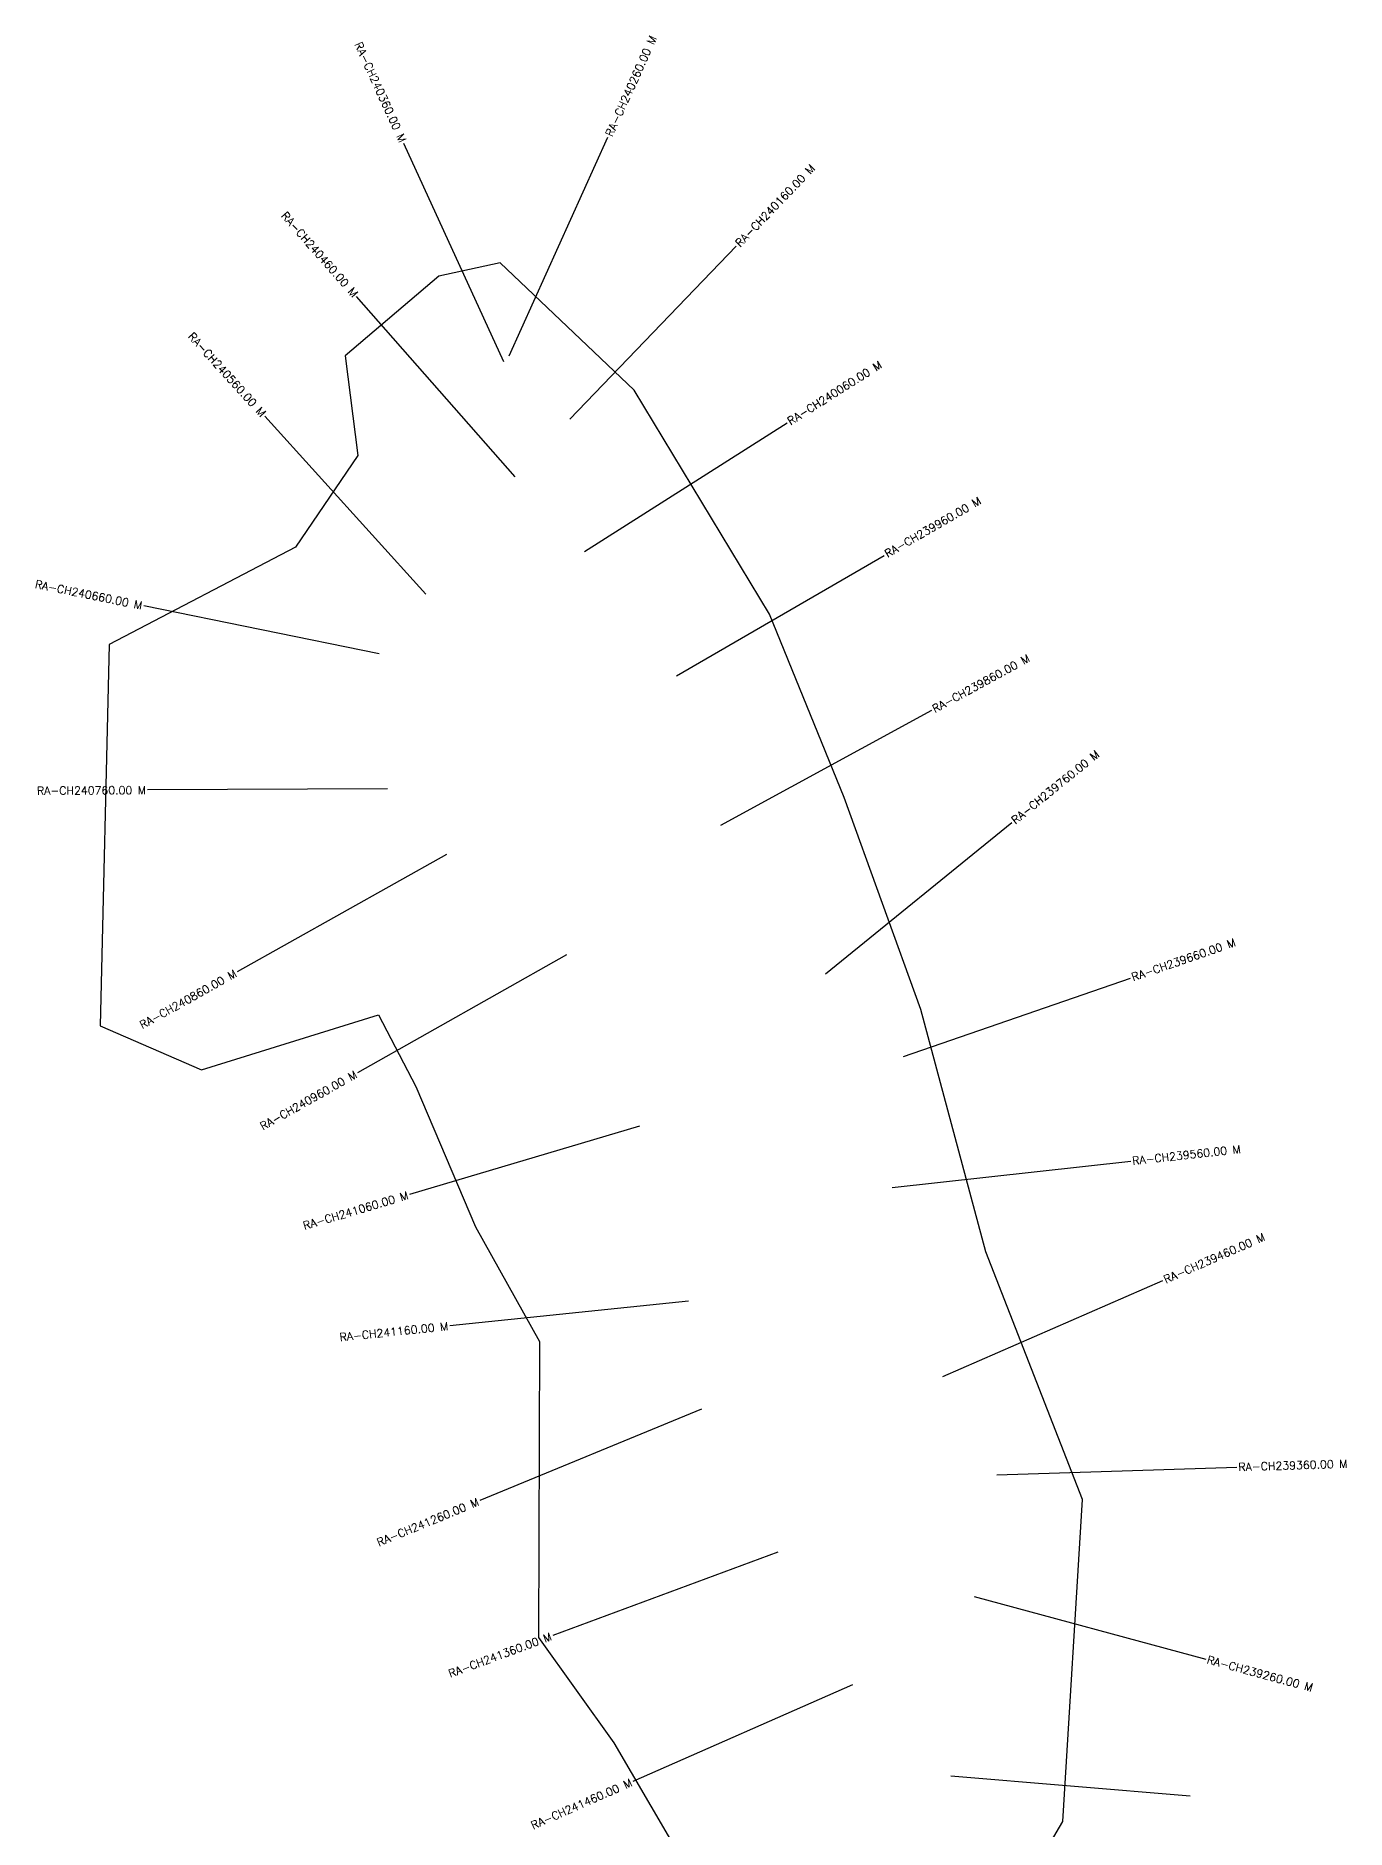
# Model space of a CAD drawing. Header units: metres. Extents: x 278749 to 282138, y 2048779 to 2051441.
# Drawn here: x 278749 to 279568, y 2050320 to 2051441 of the extents above; entities that cross this region are included whole.
import ezdxf
from ezdxf.enums import TextEntityAlignment as Align

# ---------------------------------------------------------------- set-up
doc = ezdxf.new("R2010")
doc.units = ezdxf.units.M
for name, color, linetype in [('CS', 134, 'Continuous'), ('CSMark', 6, 'Continuous'), ('VILLAGE BOUNDRY', 10, 'Continuous')]:
    doc.layers.add(name, color=color, linetype=linetype)
doc.styles.get("Standard").update_dxf_attribs({"font": 'simplex.shx'})

msp = doc.modelspace()

# ---------------------------------------------------------------- linework, layer by layer
at = {"layer": 'CS'}
for p, q in [((279041.1, 2051237.3), (278978.7, 2051373.7)), ((279044.6, 2051240.9), (279106.2, 2051377.6)), ((279082.5, 2051201.4), (279186.4, 2051309.6)), ((279048.3, 2051165.3), (278949.2, 2051278)), ((278992.5, 2051092.1), (278891.8, 2051203.3)), ((279091.6, 2051118.8), (279218.3, 2051199.1)), ((279149.1, 2051041.1), (279278.9, 2051116.3)), ((278963.2, 2051054.8), (278816.2, 2051084.7)), ((279176.8, 2050947.7), (279308.6, 2051019.5)), ((278968.6, 2050970.5), (278818.6, 2050969.7)), ((279242.1, 2050854.8), (279358.6, 2050949.4)), ((279005.3, 2050929.3), (278874.5, 2050856.1)), ((279080.4, 2050866.7), (278949.7, 2050793)), ((279291, 2050803.2), (279432.8, 2050852.1)), ((279126, 2050759.6), (278982.3, 2050716.9)), ((279283.8, 2050721.3), (279432.9, 2050737.8)), ((279315.5, 2050603.1), (279453, 2050663.1)), ((279156.6, 2050650.3), (279007.4, 2050634.8)), ((279164.8, 2050582.8), (279026.1, 2050525.6)), ((279349.3, 2050541.8), (279499.2, 2050546.5)), ((279212.4, 2050493.5), (279071.8, 2050441.3)), ((279335.1, 2050465.8), (279479.9, 2050426.6)), ((279259.1, 2050410.6), (279121.8, 2050350.2)), ((279320.5, 2050353.6), (279470, 2050341.2))]:
    msp.add_line(p, q, dxfattribs=at)
at = {"layer": 'VILLAGE BOUNDRY'}
msp.add_lwpolyline([(279360.3, 2050273.7), (279390.5, 2050325.1), (279402.8, 2050526.4), (279342.4, 2050681.1), (279301.8, 2050832.6), (279253.9, 2050964.9), (279207.2, 2051079.5), (279122.7, 2051219.6), (279038.9, 2051299.1), (279000.6, 2051290.7), (278942.1, 2051241), (278949.9, 2051178.7), (278911.1, 2051121.4), (278794.6, 2051060.6), (278789, 2050822.2), (278852.2, 2050794.9), (278962.8, 2050829.1), (278986.3, 2050784.4), (279023.4, 2050696.6), (279063.5, 2050625.1), (279062.8, 2050440), (279110, 2050374.3), (279177.9, 2050258)], dxfattribs=at)

# ---------------------------------------------------------------- texts
at = {"layer": 'CSMark'}
for s, rotation, p in [('RA-CH240260.00 M', 65.7494, (279106.7, 2051378.5)), ('RA-CH240160.00 M', 46.154, (279187.1, 2051310.3)), ('RA-CH240060.00 M', 32.3598, (279219.1, 2051199.6)), ('RA-CH239960.00 M', 30.1064, (279279.7, 2051116.8)), ('RA-CH239860.00 M', 28.5859, (279309.4, 2051019.9)), ('RA-CH239760.00 M', 39.0667, (279359.4, 2050950)), ('RA-CH239660.00 M', 19.0343, (279433.7, 2050852.5)), ('RA-CH239560.00 M', 6.3008, (279433.9, 2050737.9)), ('RA-CH239460.00 M', 23.5847, (279453.9, 2050663.5)), ('RA-CH239360.00 M', 1.7911, (279500.2, 2050546.6)), ('RA-CH239260.00 M', 344.8693, (279480.8, 2050426.4))]:
    msp.add_text(s, height=5, rotation=rotation, dxfattribs=at).set_placement(p, align=Align.MIDDLE_LEFT)
for s, rotation, p in [('RA-CH240360.00 M', 294.5636, (278978.3, 2051374.7)), ('RA-CH240460.00 M', 311.334, (278948.6, 2051278.7)), ('RA-CH240560.00 M', 312.1714, (278891.1, 2051204)), ('RA-CH240660.00 M', 348.5093, (278815.2, 2051084.9)), ('RA-CH240760.00 M', 0.3195, (278817.6, 2050969.6)), ('RA-CH240860.00 M', 29.2459, (278873.6, 2050855.6)), ('RA-CH240960.00 M', 29.4239, (278948.8, 2050792.5)), ('RA-CH241060.00 M', 16.5396, (278981.3, 2050716.6)), ('RA-CH241160.00 M', 5.9273, (279006.4, 2050634.7)), ('RA-CH241260.00 M', 22.4254, (279025.2, 2050525.2)), ('RA-CH241360.00 M', 20.3732, (279070.8, 2050441)), ('RA-CH241460.00 M', 23.7595, (279120.9, 2050349.8))]:
    msp.add_text(s, height=5, rotation=rotation, dxfattribs=at).set_placement(p, align=Align.MIDDLE_RIGHT)

doc.saveas('drawing.dxf')
